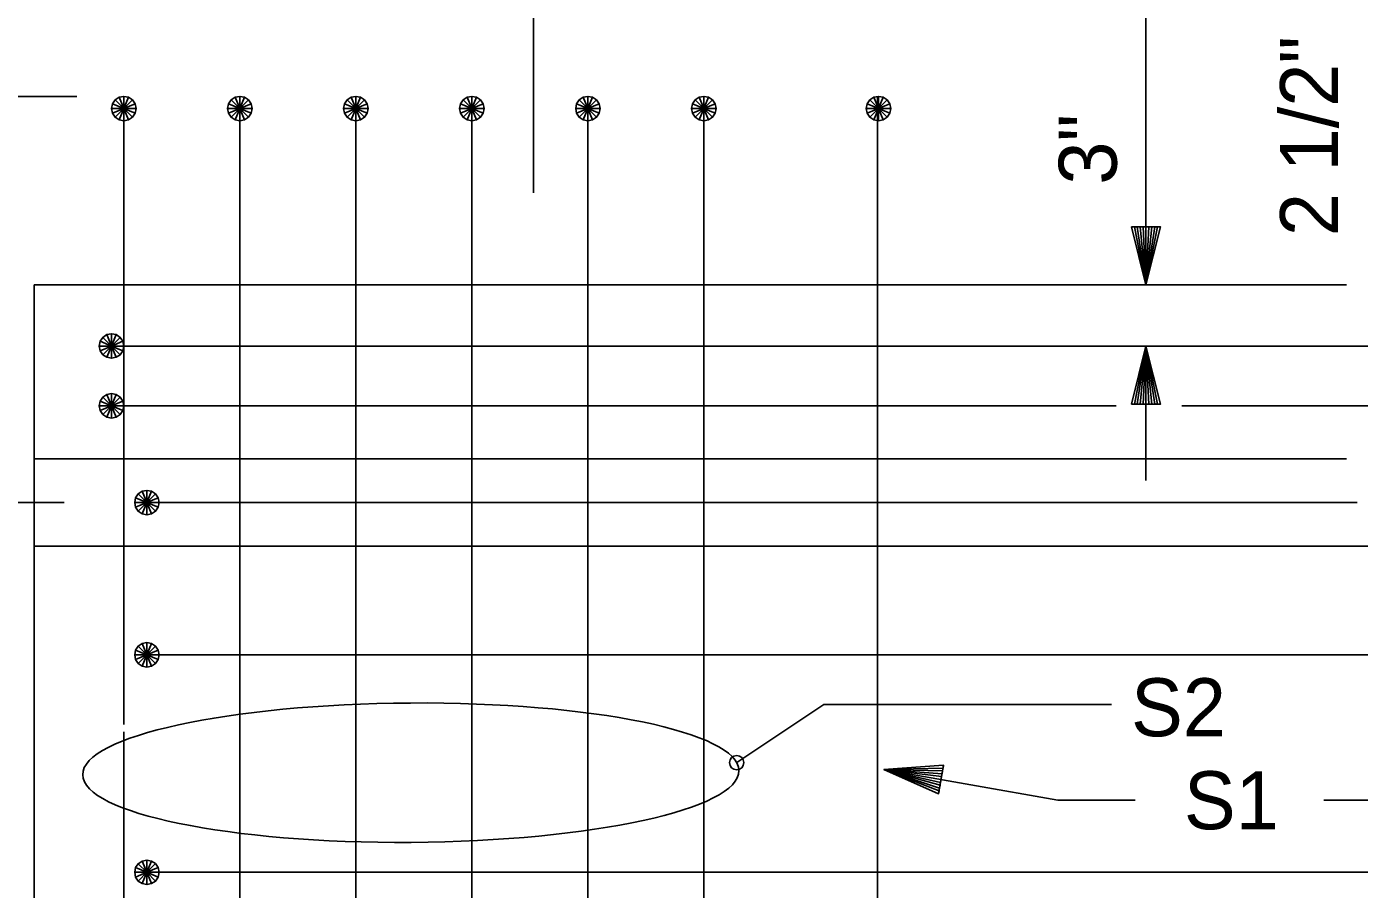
# Model space of a CAD drawing. Extents: x 0 to 34.6, y 0 to 25.6.
# Drawn here: x 3.878 to 6.749, y 4.256 to 6.115 of the extents above; entities that cross this region are included whole.
import ezdxf

# ---------------------------------------------------------------- set-up
doc = ezdxf.new("R2010")
doc.units = 0
for name, color, linetype in [('Dimension Lines', 7, 'Continuous'), ('Rebar Lines', 7, 'Continuous'), ('Sup Concrete Girder Lines', 7, 'Continuous'), ('Text', 7, 'Continuous')]:
    doc.layers.add(name, color=color, linetype=linetype)

msp = doc.modelspace()

# ---------------------------------------------------------------- linework, layer by layer
at = {"layer": 'Dimension Lines'}
for p, q in [((6.2892, 5.5586), (6.2892, 6.147)), ((3.9858, 5.9649), (2.5614, 5.9649)), ((6.2892, 5.1372), (6.2892, 5.427)), ((3.9587, 5.0896), (2.7349, 5.0896))]:
    msp.add_line(p, q, dxfattribs=at)
for points in [[(4.9696, 5.7574), (4.9696, 6.2408), (4.6187, 6.2408)], [(6.2892, 5.6836), (6.2955, 5.6836), (6.2892, 5.5586), (6.3017, 5.6836), (6.308, 5.6836), (6.2892, 5.5586), (6.3142, 5.6836), (6.3205, 5.6836), (6.2892, 5.5586), (6.258, 5.6836), (6.2642, 5.6836), (6.2892, 5.5586), (6.2705, 5.6836), (6.2767, 5.6836), (6.2892, 5.5586), (6.283, 5.6836), (6.3205, 5.6836), (6.258, 5.6836), (6.2892, 5.5586), (6.3205, 5.6836)], [(6.2892, 5.302), (6.283, 5.302), (6.2892, 5.427), (6.2767, 5.302), (6.2705, 5.302), (6.2892, 5.427), (6.2642, 5.302), (6.258, 5.302), (6.2892, 5.427), (6.3205, 5.302), (6.3142, 5.302), (6.2892, 5.427), (6.308, 5.302), (6.3017, 5.302), (6.2892, 5.427), (6.2955, 5.302), (6.258, 5.302), (6.3205, 5.302), (6.2892, 5.427), (6.258, 5.302)], [(5.4074, 4.5293), (5.5955, 4.6544), (6.215, 4.6544)], [(5.8477, 4.493), (5.8466, 4.4869), (5.7246, 4.5149), (5.8455, 4.4807), (5.8444, 4.4746), (5.7246, 4.5149), (5.8433, 4.4684), (5.8422, 4.4622), (5.7246, 4.5149), (5.8532, 4.5238), (5.8521, 4.5177), (5.7246, 4.5149), (5.851, 4.5115), (5.8499, 4.5053), (5.7246, 4.5149), (5.8488, 4.4992), (5.8422, 4.4622), (5.8532, 4.5238), (5.7246, 4.5149), (5.8422, 4.4622)], [(5.7246, 4.5149), (6.0993, 4.4483), (6.2656, 4.4483)], [(7.2129, 4.5149), (6.8383, 4.4483), (6.672, 4.4483)]]:
    msp.add_lwpolyline(points, dxfattribs=at)
msp.add_circle((5.4074, 4.5293), 0.0154, dxfattribs=at)
msp.add_ellipse((4.7053, 4.5077), major_axis=(0.7069, 0.0044), ratio=0.212389, dxfattribs=at)
at = {"layer": 'Rebar Lines'}
for p, q in [((4.087, 4.6117), (4.087, 5.9649)), ((4.337, 5.6314), (4.337, 5.9649)), ((4.5869, 5.9649), (4.5869, 4.8803)), ((4.8369, 5.6314), (4.8369, 5.9649)), ((5.0869, 5.9649), (5.0869, 4.8792)), ((5.3369, 5.9649), (5.3369, 3.5315)), ((5.7108, 5.9649), (5.7108, 3.5315)), ((4.337, 4.8753), (4.337, 5.6314)), ((4.8369, 4.8753), (4.8369, 5.6314)), ((5.852, 5.427), (4.087, 5.427)), ((7.3014, 5.427), (5.852, 5.427)), ((5.4608, 5.2982), (4.087, 5.2982)), ((6.2252, 5.2982), (5.4608, 5.2982)), ((7.2281, 5.2982), (6.3666, 5.2982)), ((6.7439, 5.0896), (4.1369, 5.0896)), ((4.337, 3.5274), (4.337, 4.8753)), ((4.5869, 4.5958), (4.5869, 4.8803)), ((4.8369, 3.5274), (4.8369, 4.8753)), ((5.0869, 3.5274), (5.0869, 4.8792)), ((7.8869, 4.7617), (4.1369, 4.7617)), ((4.087, 3.5274), (4.087, 4.5958)), ((4.5869, 3.5274), (4.5869, 4.5958)), ((7.8869, 4.293), (4.1369, 4.293))]:
    msp.add_line(p, q, dxfattribs=at)
for points in [[(4.087, 5.9649), (4.0971, 5.9629), (4.1057, 5.9572), (4.1114, 5.9486), (4.1134, 5.9385), (4.1114, 5.9284), (4.1057, 5.9198), (4.0971, 5.9141), (4.087, 5.9121), (4.0769, 5.9141), (4.0683, 5.9198), (4.0626, 5.9284), (4.0606, 5.9385), (4.0626, 5.9486), (4.0683, 5.9571), (4.0768, 5.9629), (4.087, 5.9649), (4.087, 5.9385), (4.087, 5.9121), (4.0971, 5.9141), (4.087, 5.9385), (4.1057, 5.9198), (4.1114, 5.9284), (4.087, 5.9385), (4.1134, 5.9385), (4.1114, 5.9486), (4.087, 5.9385), (4.1057, 5.9572), (4.0971, 5.9629), (4.087, 5.9385), (4.0768, 5.9629), (4.0683, 5.9571), (4.087, 5.9385), (4.0626, 5.9486), (4.0606, 5.9385), (4.087, 5.9385), (4.0626, 5.9284), (4.0683, 5.9198), (4.087, 5.9385), (4.0769, 5.9141)], [(4.337, 5.9649), (4.347, 5.9629), (4.3556, 5.9572), (4.3614, 5.9486), (4.3634, 5.9385), (4.3614, 5.9284), (4.3556, 5.9198), (4.3471, 5.9141), (4.337, 5.9121), (4.3269, 5.9141), (4.3183, 5.9198), (4.3126, 5.9284), (4.3105, 5.9385), (4.3126, 5.9486), (4.3182, 5.9571), (4.3268, 5.9629), (4.337, 5.9649), (4.337, 5.9385), (4.337, 5.9121), (4.3471, 5.9141), (4.337, 5.9385), (4.3556, 5.9198), (4.3614, 5.9284), (4.337, 5.9385), (4.3634, 5.9385), (4.3614, 5.9486), (4.337, 5.9385), (4.3556, 5.9572), (4.347, 5.9629), (4.337, 5.9385), (4.3268, 5.9629), (4.3182, 5.9571), (4.337, 5.9385), (4.3126, 5.9486), (4.3105, 5.9385), (4.337, 5.9385), (4.3126, 5.9284), (4.3183, 5.9198), (4.337, 5.9385), (4.3269, 5.9141)], [(4.5869, 5.9649), (4.597, 5.9629), (4.6056, 5.9572), (4.6114, 5.9486), (4.6133, 5.9385), (4.6114, 5.9284), (4.6056, 5.9198), (4.5971, 5.9141), (4.5869, 5.9121), (4.5769, 5.9141), (4.5683, 5.9198), (4.5626, 5.9284), (4.5605, 5.9385), (4.5626, 5.9486), (4.5682, 5.9571), (4.5768, 5.9629), (4.5869, 5.9649), (4.5869, 5.9385), (4.5869, 5.9121), (4.5971, 5.9141), (4.5869, 5.9385), (4.6056, 5.9198), (4.6114, 5.9284), (4.5869, 5.9385), (4.6133, 5.9385), (4.6114, 5.9486), (4.5869, 5.9385), (4.6056, 5.9572), (4.597, 5.9629), (4.5869, 5.9385), (4.5768, 5.9629), (4.5682, 5.9571), (4.5869, 5.9385), (4.5626, 5.9486), (4.5605, 5.9385), (4.5869, 5.9385), (4.5626, 5.9284), (4.5683, 5.9198), (4.5869, 5.9385), (4.5769, 5.9141)], [(4.8369, 5.9649), (4.847, 5.9629), (4.8556, 5.9572), (4.8613, 5.9486), (4.8633, 5.9385), (4.8613, 5.9284), (4.8556, 5.9198), (4.847, 5.9141), (4.8369, 5.9121), (4.8268, 5.9141), (4.8182, 5.9198), (4.8125, 5.9284), (4.8105, 5.9385), (4.8125, 5.9486), (4.8182, 5.9571), (4.8268, 5.9629), (4.8369, 5.9649), (4.8369, 5.9385), (4.8369, 5.9121), (4.847, 5.9141), (4.8369, 5.9385), (4.8556, 5.9198), (4.8613, 5.9284), (4.8369, 5.9385), (4.8633, 5.9385), (4.8613, 5.9486), (4.8369, 5.9385), (4.8556, 5.9572), (4.847, 5.9629), (4.8369, 5.9385), (4.8268, 5.9629), (4.8182, 5.9571), (4.8369, 5.9385), (4.8125, 5.9486), (4.8105, 5.9385), (4.8369, 5.9385), (4.8125, 5.9284), (4.8182, 5.9198), (4.8369, 5.9385), (4.8268, 5.9141)], [(5.0869, 5.9649), (5.097, 5.9629), (5.1056, 5.9572), (5.1113, 5.9486), (5.1133, 5.9385), (5.1113, 5.9284), (5.1056, 5.9198), (5.097, 5.9141), (5.0869, 5.9121), (5.0768, 5.9141), (5.0682, 5.9198), (5.0625, 5.9284), (5.0605, 5.9385), (5.0625, 5.9486), (5.0682, 5.9571), (5.0768, 5.9629), (5.0869, 5.9649), (5.0869, 5.9385), (5.0869, 5.9121), (5.097, 5.9141), (5.0869, 5.9385), (5.1056, 5.9198), (5.1113, 5.9284), (5.0869, 5.9385), (5.1133, 5.9385), (5.1113, 5.9486), (5.0869, 5.9385), (5.1056, 5.9572), (5.097, 5.9629), (5.0869, 5.9385), (5.0768, 5.9629), (5.0682, 5.9571), (5.0869, 5.9385), (5.0625, 5.9486), (5.0605, 5.9385), (5.0869, 5.9385), (5.0625, 5.9284), (5.0682, 5.9198), (5.0869, 5.9385), (5.0768, 5.9141)], [(5.3369, 5.9649), (5.3469, 5.9629), (5.3555, 5.9572), (5.3613, 5.9486), (5.3633, 5.9385), (5.3613, 5.9284), (5.3555, 5.9198), (5.347, 5.9141), (5.3369, 5.9121), (5.3268, 5.9141), (5.3182, 5.9198), (5.3124, 5.9284), (5.3104, 5.9385), (5.3124, 5.9486), (5.3182, 5.9571), (5.3267, 5.9629), (5.3369, 5.9649), (5.3369, 5.9385), (5.3369, 5.9121), (5.347, 5.9141), (5.3369, 5.9385), (5.3555, 5.9198), (5.3613, 5.9284), (5.3369, 5.9385), (5.3633, 5.9385), (5.3613, 5.9486), (5.3369, 5.9385), (5.3555, 5.9572), (5.3469, 5.9629), (5.3369, 5.9385), (5.3267, 5.9629), (5.3182, 5.9571), (5.3369, 5.9385), (5.3124, 5.9486), (5.3104, 5.9385), (5.3369, 5.9385), (5.3124, 5.9284), (5.3182, 5.9198), (5.3369, 5.9385), (5.3268, 5.9141)], [(5.7129, 5.9649), (5.7229, 5.9629), (5.7315, 5.9572), (5.7373, 5.9486), (5.7393, 5.9385), (5.7373, 5.9284), (5.7315, 5.9198), (5.723, 5.9141), (5.7129, 5.9121), (5.7028, 5.9141), (5.6942, 5.9198), (5.6884, 5.9284), (5.6864, 5.9385), (5.6884, 5.9486), (5.6942, 5.9571), (5.7027, 5.9629), (5.7129, 5.9649), (5.7129, 5.9385), (5.7129, 5.9121), (5.723, 5.9141), (5.7129, 5.9385), (5.7315, 5.9198), (5.7373, 5.9284), (5.7129, 5.9385), (5.7393, 5.9385), (5.7373, 5.9486), (5.7129, 5.9385), (5.7315, 5.9572), (5.7229, 5.9629), (5.7129, 5.9385), (5.7027, 5.9629), (5.6942, 5.9571), (5.7129, 5.9385), (5.6884, 5.9486), (5.6864, 5.9385), (5.7129, 5.9385), (5.6884, 5.9284), (5.6942, 5.9198), (5.7129, 5.9385), (5.7028, 5.9141)], [(4.0606, 5.4534), (4.0707, 5.4515), (4.0793, 5.4457), (4.085, 5.4371), (4.087, 5.427), (4.085, 5.4169), (4.0793, 5.4083), (4.0707, 5.4027), (4.0606, 5.4006), (4.0505, 5.4027), (4.0419, 5.4083), (4.0362, 5.4169), (4.0342, 5.427), (4.0362, 5.4371), (4.0419, 5.4457), (4.0504, 5.4515), (4.0606, 5.4534), (4.0606, 5.427), (4.0606, 5.4006), (4.0707, 5.4027), (4.0606, 5.427), (4.0793, 5.4083), (4.085, 5.4169), (4.0606, 5.427), (4.087, 5.427), (4.085, 5.4371), (4.0606, 5.427), (4.0793, 5.4457), (4.0707, 5.4515), (4.0606, 5.427), (4.0504, 5.4515), (4.0419, 5.4457), (4.0606, 5.427), (4.0362, 5.4371), (4.0342, 5.427), (4.0606, 5.427), (4.0362, 5.4169), (4.0419, 5.4083), (4.0606, 5.427), (4.0505, 5.4027)], [(4.0606, 5.3246), (4.0707, 5.3227), (4.0793, 5.3169), (4.085, 5.3083), (4.087, 5.2982), (4.085, 5.2881), (4.0793, 5.2795), (4.0707, 5.2739), (4.0606, 5.2718), (4.0505, 5.2739), (4.0419, 5.2795), (4.0362, 5.2881), (4.0342, 5.2982), (4.0362, 5.3083), (4.0419, 5.3169), (4.0504, 5.3227), (4.0606, 5.3246), (4.0606, 5.2982), (4.0606, 5.2718), (4.0707, 5.2739), (4.0606, 5.2982), (4.0793, 5.2795), (4.085, 5.2881), (4.0606, 5.2982), (4.087, 5.2982), (4.085, 5.3083), (4.0606, 5.2982), (4.0793, 5.3169), (4.0707, 5.3227), (4.0606, 5.2982), (4.0504, 5.3227), (4.0419, 5.3169), (4.0606, 5.2982), (4.0362, 5.3083), (4.0342, 5.2982), (4.0606, 5.2982), (4.0362, 5.2881), (4.0419, 5.2795), (4.0606, 5.2982), (4.0505, 5.2739)], [(4.1369, 5.116), (4.147, 5.114), (4.1556, 5.1083), (4.1613, 5.0997), (4.1633, 5.0896), (4.1613, 5.0795), (4.1556, 5.0709), (4.147, 5.0652), (4.1369, 5.0632), (4.1268, 5.0652), (4.1182, 5.0709), (4.1125, 5.0795), (4.1105, 5.0896), (4.1125, 5.0997), (4.1182, 5.1082), (4.1267, 5.114), (4.1369, 5.116), (4.1369, 5.0896), (4.1369, 5.0632), (4.147, 5.0652), (4.1369, 5.0896), (4.1556, 5.0709), (4.1613, 5.0795), (4.1369, 5.0896), (4.1633, 5.0896), (4.1613, 5.0997), (4.1369, 5.0896), (4.1556, 5.1083), (4.147, 5.114), (4.1369, 5.0896), (4.1267, 5.114), (4.1182, 5.1082), (4.1369, 5.0896), (4.1125, 5.0997), (4.1105, 5.0896), (4.1369, 5.0896), (4.1125, 5.0795), (4.1182, 5.0709), (4.1369, 5.0896), (4.1268, 5.0652)], [(4.1369, 4.7881), (4.147, 4.7861), (4.1556, 4.7804), (4.1613, 4.7718), (4.1633, 4.7617), (4.1613, 4.7516), (4.1556, 4.743), (4.147, 4.7373), (4.1369, 4.7353), (4.1268, 4.7373), (4.1182, 4.743), (4.1125, 4.7516), (4.1105, 4.7617), (4.1125, 4.7718), (4.1182, 4.7804), (4.1267, 4.7861), (4.1369, 4.7881), (4.1369, 4.7617), (4.1369, 4.7353), (4.147, 4.7373), (4.1369, 4.7617), (4.1556, 4.743), (4.1613, 4.7516), (4.1369, 4.7617), (4.1633, 4.7617), (4.1613, 4.7718), (4.1369, 4.7617), (4.1556, 4.7804), (4.147, 4.7861), (4.1369, 4.7617), (4.1267, 4.7861), (4.1182, 4.7804), (4.1369, 4.7617), (4.1125, 4.7718), (4.1105, 4.7617), (4.1369, 4.7617), (4.1125, 4.7516), (4.1182, 4.743), (4.1369, 4.7617), (4.1268, 4.7373)], [(4.1369, 4.3194), (4.147, 4.3174), (4.1556, 4.3117), (4.1613, 4.3031), (4.1633, 4.293), (4.1613, 4.2829), (4.1556, 4.2743), (4.147, 4.2686), (4.1369, 4.2666), (4.1268, 4.2686), (4.1182, 4.2743), (4.1125, 4.2829), (4.1105, 4.293), (4.1125, 4.3031), (4.1182, 4.3116), (4.1267, 4.3174), (4.1369, 4.3194), (4.1369, 4.293), (4.1369, 4.2666), (4.147, 4.2686), (4.1369, 4.293), (4.1556, 4.2743), (4.1613, 4.2829), (4.1369, 4.293), (4.1633, 4.293), (4.1613, 4.3031), (4.1369, 4.293), (4.1556, 4.3117), (4.147, 4.3174), (4.1369, 4.293), (4.1267, 4.3174), (4.1182, 4.3116), (4.1369, 4.293), (4.1125, 4.3031), (4.1105, 4.293), (4.1369, 4.293), (4.1125, 4.2829), (4.1182, 4.2743), (4.1369, 4.293), (4.1268, 4.2686)]]:
    msp.add_lwpolyline(points, dxfattribs=at)
at = {"layer": 'Sup Concrete Girder Lines'}
for p, q in [((3.8936, 5.5586), (5.5094, 5.5586)), ((3.8936, 4.9961), (3.8936, 5.5586)), ((5.5094, 5.5586), (6.7214, 5.5586)), ((6.7214, 5.1836), (3.8936, 5.1836)), ((7.2544, 4.9961), (3.8936, 4.9961)), ((3.8936, 4.0586), (3.8936, 4.9961))]:
    msp.add_line(p, q, dxfattribs=at)

# ---------------------------------------------------------------- texts
at = {"layer": 'Text'}
for s, p in [('2 1/2"', (6.7031, 5.6637)), ('3"', (6.2262, 5.7746))]:
    msp.add_text(s, height=0.125, rotation=90, dxfattribs=at).set_placement(p)
for s, p in [('S2', (6.257, 4.5861)), ('S1', (6.3709, 4.3858))]:
    msp.add_text(s, height=0.125, dxfattribs=at).set_placement(p)

doc.saveas('drawing.dxf')
